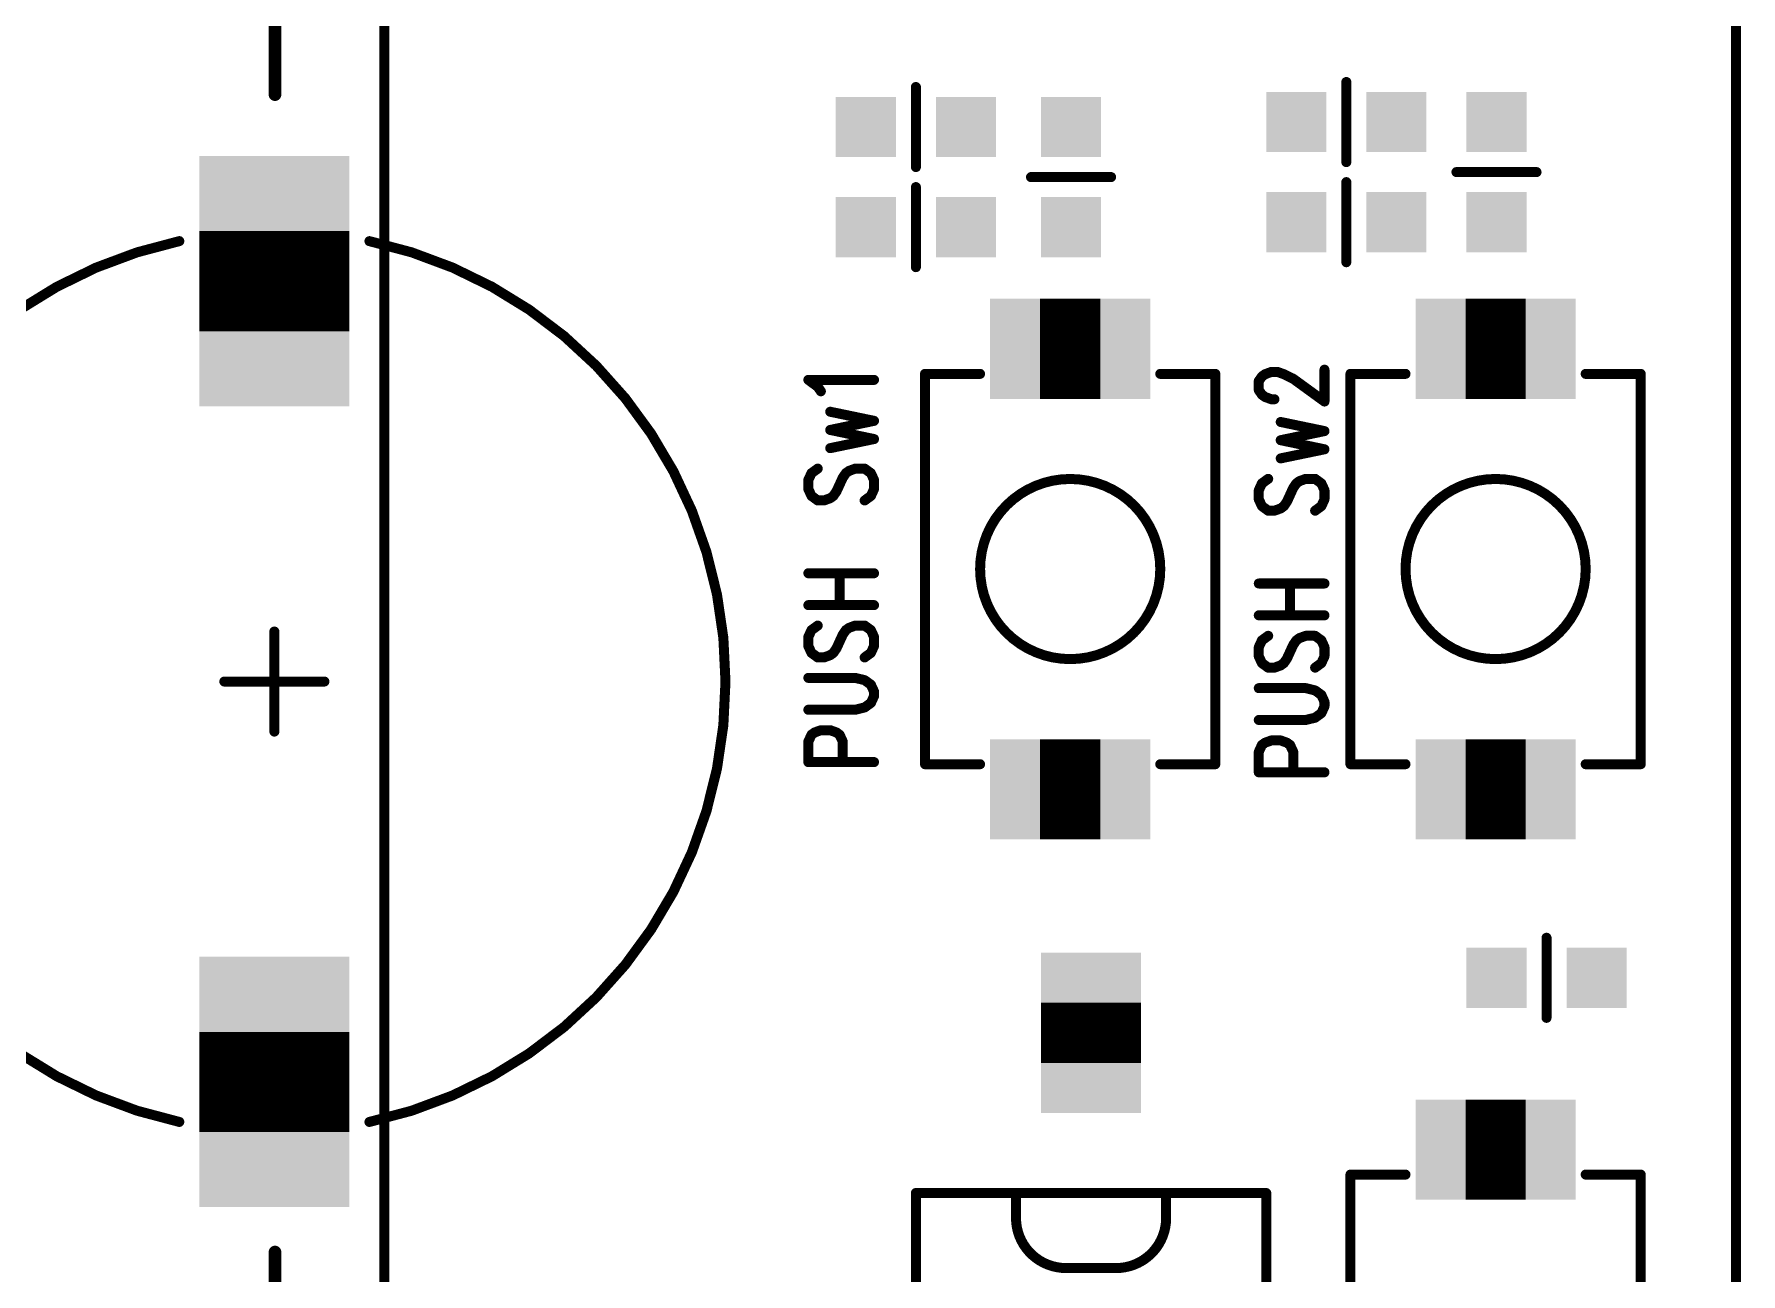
# Model space of a CAD drawing. Extents: x 97 to 206, y 100 to 175.
# Drawn here: x 188 to 205.05, y 117.13 to 129.52 of the extents above; entities that cross this region are included whole.
import ezdxf

# ---------------------------------------------------------------- set-up
doc = ezdxf.new("R2010")
doc.units = 0
doc.layers.get('0').update_dxf_attribs({"linetype": 'CONTINUOUS'})
doc.layers.add('MASK-TOP_PHO', color=10, linetype='CONTINUOUS')
doc.layers.add('SILK-TOP_PHO', color=9, linetype='CONTINUOUS')

# ---------------------------------------------------------------- blocks, each defined once
blk = doc.blocks.new('ROUND_1')
at = {"const_width": 0.050038}
blk.add_lwpolyline([(-0.025018, 0, 1), (0.025018, 0, 1)], format="xyb", close=True, dxfattribs=at)
blk = doc.blocks.new('ROUND_2')
at = {"const_width": 0.0635}
blk.add_lwpolyline([(-0.03175, 0, 1), (0.03175, 0, 1)], format="xyb", close=True, dxfattribs=at)
blk = doc.blocks.new('SQUARE_191')
blk.add_solid([(0.299974, 0.299974), (0.299974, -0.299974), (-0.299974, 0.299974), (-0.299974, -0.299974)])
blk = doc.blocks.new('SQUARE_33')
blk.add_solid([(0.499998, 0.499998), (0.499998, -0.499998), (-0.499998, 0.499998), (-0.499998, -0.499998)])
blk = doc.blocks.new('SQUARE_41')
blk.add_solid([(0.750062, 0.750062), (0.750062, -0.750062), (-0.750062, 0.750062), (-0.750062, -0.750062)])

msp = doc.modelspace()

# ---------------------------------------------------------------- linework, layer by layer
at = {"layer": 'MASK-TOP_PHO'}
for points, const_width in [([(205.000098, 172.999908), (205.000098, 102.00005)], 0.100076), ([(190.399924, 127.54991), (190.399924, 126.549912)], 1.500124), ([(198.049896, 126.37389), (198.650098, 126.37389)], 0.999996), ([(202.300078, 126.37389), (202.900026, 126.37389)], 0.999996), ([(198.049896, 121.974102), (198.650098, 121.974102)], 0.999996), ([(202.300078, 121.974102), (202.900026, 121.974102)], 0.999996), ([(190.399924, 119.549926), (190.399924, 118.549928)], 1.500124), ([(198.558912, 119.239792), (198.558912, 119.839994)], 0.999996), ([(202.300078, 118.373906), (202.900026, 118.373906)], 0.999996)]:
    msp.add_lwpolyline(points, dxfattribs=dict(at, const_width=const_width))
at = {"layer": 'SILK-TOP_PHO'}
for points, const_width in [([(205.000098, 172.999908), (205.000098, 102.00005)], 0.100076), ([(191.499998, 162.500056), (191.499998, 114.249962)], 0.100076), ([(190.406274, 129.649982), (190.406274, 128.913636)], 0.127), ([(201.108818, 129.039874), (201.108818, 128.239774)], 0.100076), ([(196.808852, 128.989836), (196.808852, 128.18999)], 0.100076), ([(198.75881, 128.089914), (197.95871, 128.089914)], 0.100076), ([(201.108818, 127.239776), (201.108818, 128.039876)], 0.100076), ([(203.008738, 128.139952), (202.208892, 128.139952)], 0.100076), ([(196.808852, 127.189992), (196.808852, 127.989838)], 0.100076), ([(196.900038, 122.224038), (196.900038, 126.123954)], 0.100076), ([(196.900038, 126.123954), (197.449948, 126.123954)], 0.100076), ([(199.799956, 126.123954), (199.250046, 126.123954)], 0.100076), ([(199.799956, 124.173996), (199.799956, 126.123954)], 0.100076), ([(200.29678, 126.120398), (200.359264, 126.143258)], 0.100076), ([(200.359264, 126.143258), (200.421748, 126.143258)], 0.100076), ([(200.421748, 126.143258), (200.484486, 126.120398)], 0.100076), ([(200.890632, 125.847602), (200.890632, 126.165864)], 0.100076), ([(201.149966, 122.224038), (201.149966, 126.123954)], 0.100076), ([(201.149966, 126.123954), (201.699876, 126.123954)], 0.100076), ([(204.049884, 126.123954), (203.499974, 126.123954)], 0.100076), ([(204.049884, 124.173996), (204.049884, 126.123954)], 0.100076), ([(195.828158, 125.99543), (195.734432, 126.063756)], 0.100076), ([(195.734432, 126.063756), (196.390514, 126.063756)], 0.100076), ([(195.8594, 125.949964), (195.828158, 125.99543)], 0.100076), ([(200.234296, 126.052326), (200.265538, 126.097792)], 0.100076), ([(200.234296, 125.961394), (200.234296, 126.052326)], 0.100076), ([(200.265538, 125.915928), (200.234296, 125.961394)], 0.100076), ([(200.265538, 126.097792), (200.29678, 126.120398)], 0.100076), ([(200.484486, 126.120398), (200.578212, 126.074932)], 0.100076), ([(200.578212, 126.074932), (200.890632, 125.847602)], 0.100076), ([(200.29678, 125.893068), (200.265538, 125.915928)], 0.100076), ([(200.359264, 125.870462), (200.29678, 125.893068)], 0.100076), ([(200.390506, 125.870462), (200.359264, 125.870462)], 0.100076), ([(195.953126, 125.745494), (196.390514, 125.654562)], 0.100076), ([(195.953126, 125.56363), (196.390514, 125.654562)], 0.100076), ([(200.453244, 125.643132), (200.890632, 125.5522)], 0.100076), ([(195.953126, 125.56363), (196.390514, 125.472698)], 0.100076), ([(195.953126, 125.381766), (196.390514, 125.472698)], 0.100076), ([(200.453244, 125.461268), (200.890632, 125.5522)], 0.100076), ([(200.453244, 125.461268), (200.890632, 125.370336)], 0.100076), ([(200.453244, 125.279658), (200.890632, 125.370336)], 0.100076), ([(195.765674, 125.13183), (195.734432, 125.063758)], 0.100076), ([(195.828158, 125.177296), (195.765674, 125.13183)], 0.100076), ([(196.078094, 125.086364), (196.109336, 125.13183)], 0.100076), ([(196.109336, 125.13183), (196.140578, 125.154436)], 0.100076), ([(196.140578, 125.154436), (196.203062, 125.177296)], 0.100076), ([(196.203062, 125.177296), (196.296788, 125.177296)], 0.100076), ([(196.296788, 125.177296), (196.359272, 125.13183)], 0.100076), ([(196.359272, 125.13183), (196.390514, 125.063758)], 0.100076), ([(195.734432, 125.063758), (195.734432, 124.972826)], 0.100076), ([(195.734432, 124.972826), (195.765674, 124.9045)], 0.100076), ([(195.984368, 124.9045), (196.01561, 124.949966)], 0.100076), ([(196.01561, 124.949966), (196.078094, 125.086364)], 0.100076), ([(196.390514, 124.972826), (196.359272, 124.9045)], 0.100076), ([(196.390514, 125.063758), (196.390514, 124.972826)], 0.100076), ([(200.265538, 125.029468), (200.234296, 124.961396)], 0.100076), ([(200.234296, 124.961396), (200.234296, 124.870464)], 0.100076), ([(200.328022, 125.074934), (200.265538, 125.029468)], 0.100076), ([(200.515728, 124.847604), (200.578212, 124.984002)], 0.100076), ([(200.578212, 124.984002), (200.609454, 125.029468)], 0.100076), ([(200.609454, 125.029468), (200.640696, 125.052328)], 0.100076), ([(200.640696, 125.052328), (200.70318, 125.074934)], 0.100076), ([(200.70318, 125.074934), (200.796906, 125.074934)], 0.100076), ([(200.796906, 125.074934), (200.85939, 125.029468)], 0.100076), ([(200.85939, 125.029468), (200.890632, 124.961396)], 0.100076), ([(200.890632, 124.961396), (200.890632, 124.870464)], 0.100076), ([(195.765674, 124.9045), (195.828158, 124.859034)], 0.100076), ([(195.828158, 124.859034), (195.890642, 124.859034)], 0.100076), ([(195.890642, 124.859034), (195.953126, 124.881894)], 0.100076), ([(195.953126, 124.881894), (195.984368, 124.9045)], 0.100076), ([(196.359272, 124.9045), (196.296788, 124.859034)], 0.100076), ([(200.234296, 124.870464), (200.265538, 124.802392)], 0.100076), ([(200.265538, 124.802392), (200.328022, 124.756926)], 0.100076), ([(200.328022, 124.756926), (200.390506, 124.756926)], 0.100076), ([(200.390506, 124.756926), (200.453244, 124.779532)], 0.100076), ([(200.453244, 124.779532), (200.484486, 124.802392)], 0.100076), ([(200.484486, 124.802392), (200.515728, 124.847604)], 0.100076), ([(200.85939, 124.802392), (200.796906, 124.756926)], 0.100076), ([(200.890632, 124.870464), (200.85939, 124.802392)], 0.100076), ([(195.734432, 124.131832), (196.390514, 124.131832)], 0.100076), ([(196.046852, 123.81357), (196.046852, 124.131832)], 0.100076), ([(199.799956, 122.224038), (199.799956, 124.173996)], 0.100076), ([(204.049884, 122.224038), (204.049884, 124.173996)], 0.100076), ([(200.234296, 124.02947), (200.890632, 124.02947)], 0.100076), ([(200.54697, 123.711462), (200.54697, 124.02947)], 0.100076), ([(195.734432, 123.81357), (196.390514, 123.81357)], 0.100076), ([(195.765674, 123.563634), (195.734432, 123.495562)], 0.100076), ([(195.828158, 123.6091), (195.765674, 123.563634)], 0.100076), ([(196.078094, 123.518168), (196.109336, 123.563634)], 0.100076), ([(196.109336, 123.563634), (196.140578, 123.58624)], 0.100076), ([(196.140578, 123.58624), (196.203062, 123.6091)], 0.100076), ([(196.203062, 123.6091), (196.296788, 123.6091)], 0.100076), ([(196.296788, 123.6091), (196.359272, 123.563634)], 0.100076), ([(196.359272, 123.563634), (196.390514, 123.495562)], 0.100076), ([(200.234296, 123.711462), (200.890632, 123.711462)], 0.100076), ([(190.399924, 123.050046), (190.399924, 123.549918)], 0.100076), ([(195.734432, 123.495562), (195.734432, 123.40463)], 0.100076), ([(195.734432, 123.40463), (195.765674, 123.336304)], 0.100076), ([(196.01561, 123.38177), (196.078094, 123.518168)], 0.100076), ([(196.390514, 123.40463), (196.359272, 123.336304)], 0.100076), ([(196.390514, 123.495562), (196.390514, 123.40463)], 0.100076), ([(200.265538, 123.461272), (200.234296, 123.3932)], 0.100076), ([(200.234296, 123.3932), (200.234296, 123.302268)], 0.100076), ([(200.328022, 123.506738), (200.265538, 123.461272)], 0.100076), ([(200.515728, 123.279662), (200.578212, 123.415806)], 0.100076), ([(200.578212, 123.415806), (200.609454, 123.461272)], 0.100076), ([(200.609454, 123.461272), (200.640696, 123.484132)], 0.100076), ([(200.640696, 123.484132), (200.70318, 123.506738)], 0.100076), ([(200.70318, 123.506738), (200.796906, 123.506738)], 0.100076), ([(200.796906, 123.506738), (200.85939, 123.461272)], 0.100076), ([(200.85939, 123.461272), (200.890632, 123.3932)], 0.100076), ([(200.890632, 123.3932), (200.890632, 123.302268)], 0.100076), ([(195.765674, 123.336304), (195.828158, 123.290838)], 0.100076), ([(195.828158, 123.290838), (195.890642, 123.290838)], 0.100076), ([(195.890642, 123.290838), (195.953126, 123.313698)], 0.100076), ([(195.953126, 123.313698), (195.984368, 123.336304)], 0.100076), ([(195.984368, 123.336304), (196.01561, 123.38177)], 0.100076), ([(196.359272, 123.336304), (196.296788, 123.290838)], 0.100076), ([(200.234296, 123.302268), (200.265538, 123.234196)], 0.100076), ([(200.265538, 123.234196), (200.328022, 123.18873)], 0.100076), ([(200.453244, 123.211336), (200.484486, 123.234196)], 0.100076), ([(200.484486, 123.234196), (200.515728, 123.279662)], 0.100076), ([(200.85939, 123.234196), (200.796906, 123.18873)], 0.100076), ([(200.890632, 123.302268), (200.85939, 123.234196)], 0.100076), ([(196.203062, 123.086368), (195.734432, 123.086368)], 0.100076), ([(196.296788, 123.063762), (196.203062, 123.086368)], 0.100076), ([(196.359272, 123.018296), (196.296788, 123.063762)], 0.100076), ([(200.328022, 123.18873), (200.390506, 123.18873)], 0.100076), ([(200.390506, 123.18873), (200.453244, 123.211336)], 0.100076), ([(189.900052, 123.050046), (190.399924, 123.050046)], 0.100076), ([(190.90005, 123.050046), (190.399924, 123.050046)], 0.100076), ([(190.399924, 123.050046), (190.399924, 122.54992)], 0.100076), ([(196.390514, 122.94997), (196.359272, 123.018296)], 0.100076), ([(196.359272, 122.836432), (196.390514, 122.904504)], 0.100076), ([(196.390514, 122.904504), (196.390514, 122.94997)], 0.100076), ([(200.70318, 122.984006), (200.234296, 122.984006)], 0.100076), ([(200.796906, 122.9614), (200.70318, 122.984006)], 0.100076), ([(200.85939, 122.915934), (200.796906, 122.9614)], 0.100076), ([(200.890632, 122.847608), (200.85939, 122.915934)], 0.100076), ([(195.734432, 122.768106), (196.203062, 122.768106)], 0.100076), ([(196.203062, 122.768106), (196.296788, 122.790966)], 0.100076), ([(196.296788, 122.790966), (196.359272, 122.836432)], 0.100076), ([(200.796906, 122.688604), (200.85939, 122.73407)], 0.100076), ([(200.85939, 122.73407), (200.890632, 122.802396)], 0.100076), ([(200.890632, 122.802396), (200.890632, 122.847608)], 0.100076), ([(195.765674, 122.51817), (195.796916, 122.54103)], 0.100076), ([(195.796916, 122.54103), (195.8594, 122.563636)], 0.100076), ([(195.8594, 122.563636), (195.953126, 122.563636)], 0.100076), ([(195.953126, 122.563636), (196.01561, 122.54103)], 0.100076), ([(196.01561, 122.54103), (196.046852, 122.51817)], 0.100076), ([(200.234296, 122.665998), (200.70318, 122.665998)], 0.100076), ([(200.70318, 122.665998), (200.796906, 122.688604)], 0.100076), ([(195.734432, 122.450098), (195.765674, 122.51817)], 0.100076), ([(195.734432, 122.245374), (195.734432, 122.450098)], 0.100076), ([(196.046852, 122.51817), (196.078094, 122.450098)], 0.100076), ([(196.078094, 122.450098), (196.078094, 122.245374)], 0.100076), ([(200.234296, 122.347736), (200.265538, 122.415808)], 0.100076), ([(200.265538, 122.415808), (200.29678, 122.438668)], 0.100076), ([(200.29678, 122.438668), (200.359264, 122.461274)], 0.100076), ([(200.359264, 122.461274), (200.453244, 122.461274)], 0.100076), ([(200.453244, 122.461274), (200.515728, 122.438668)], 0.100076), ([(200.515728, 122.438668), (200.54697, 122.415808)], 0.100076), ([(200.54697, 122.415808), (200.578212, 122.347736)], 0.100076), ([(195.734432, 122.245374), (196.390514, 122.245374)], 0.100076), ([(197.449948, 122.224038), (196.900038, 122.224038)], 0.100076), ([(199.250046, 122.224038), (199.799956, 122.224038)], 0.100076), ([(200.234296, 122.143266), (200.234296, 122.347736)], 0.100076), ([(200.578212, 122.347736), (200.578212, 122.143266)], 0.100076), ([(201.699876, 122.224038), (201.149966, 122.224038)], 0.100076), ([(203.499974, 122.224038), (204.049884, 122.224038)], 0.100076), ([(200.234296, 122.143266), (200.890632, 122.143266)], 0.100076), ([(203.108814, 120.48998), (203.108814, 119.68988)], 0.100076), ([(201.149966, 114.224054), (201.149966, 118.12397)], 0.100076), ([(201.149966, 118.12397), (201.699876, 118.12397)], 0.100076), ([(204.049884, 118.12397), (203.499974, 118.12397)], 0.100076), ([(204.049884, 116.174012), (204.049884, 118.12397)], 0.100076), ([(196.808852, 114.939826), (196.808852, 117.93982)], 0.100076), ([(196.808852, 117.93982), (200.308718, 117.93982)], 0.100076), ([(197.80885, 117.93982), (197.80885, 117.689884)], 0.100076), ([(199.30872, 117.689884), (199.30872, 117.93982)], 0.100076), ([(200.308718, 117.93982), (200.308718, 111.939832)], 0.100076), ([(190.406274, 117.350032), (190.406274, 116.613686)], 0.127), ([(198.308722, 117.190012), (198.808848, 117.190012)], 0.100076)]:
    msp.add_lwpolyline(points, dxfattribs=dict(at, const_width=const_width))
at = {"layer": 'SILK-TOP_PHO', "const_width": 0.100076}
for points in [[(189.450218, 127.450088, 0.8083734), (189.450218, 118.650004)], [(191.349884, 118.650004, 0.8083278), (191.349884, 127.450088)], [(197.80885, 117.689884, 0.4142136), (198.308722, 117.190012)], [(198.808848, 117.190012, 0.4142136), (199.30872, 117.689884)]]:
    msp.add_lwpolyline(points, format="xyb", dxfattribs=at)
for points in [[(197.450202, 124.173996, 1), (199.250046, 124.173996, 1)], [(201.70013, 124.173996, 1), (203.499974, 124.173996, 1)]]:
    msp.add_lwpolyline(points, format="xyb", close=True, dxfattribs=at)

# ---------------------------------------------------------------- block references
at = {"layer": 'MASK-TOP_PHO'}
for name, p in [('SQUARE_191', (200.608692, 128.639824)), ('SQUARE_191', (201.60869, 128.639824)), ('SQUARE_191', (202.608688, 128.639824)), ('SQUARE_191', (196.308726, 128.589786)), ('SQUARE_191', (197.308724, 128.589786)), ('SQUARE_191', (198.35876, 128.589786)), ('SQUARE_41', (190.399924, 127.54991)), ('SQUARE_191', (196.308726, 127.589788)), ('SQUARE_191', (197.308724, 127.589788)), ('SQUARE_191', (198.35876, 127.589788)), ('SQUARE_191', (200.608692, 127.639826)), ('SQUARE_191', (201.60869, 127.639826)), ('SQUARE_191', (202.608688, 127.639826)), ('SQUARE_41', (190.399924, 126.549912)), ('SQUARE_33', (198.049896, 126.37389)), ('SQUARE_33', (198.650098, 126.37389)), ('SQUARE_33', (202.300078, 126.37389)), ('SQUARE_33', (202.900026, 126.37389)), ('SQUARE_33', (198.049896, 121.974102)), ('SQUARE_33', (198.650098, 121.974102)), ('SQUARE_33', (202.300078, 121.974102)), ('SQUARE_33', (202.900026, 121.974102)), ('SQUARE_191', (202.608688, 120.08993)), ('SQUARE_191', (203.608686, 120.08993)), ('SQUARE_41', (190.399924, 119.549926)), ('SQUARE_33', (198.558912, 119.839994)), ('SQUARE_33', (198.558912, 119.239792)), ('SQUARE_41', (190.399924, 118.549928)), ('SQUARE_33', (202.300078, 118.373906)), ('SQUARE_33', (202.900026, 118.373906))]:
    msp.add_blockref(name, p, dxfattribs=at)
at = {"layer": 'SILK-TOP_PHO'}
for name, p in [('ROUND_1', (201.108818, 129.039874)), ('ROUND_2', (190.406274, 128.913636)), ('ROUND_1', (196.808852, 128.989836)), ('ROUND_1', (196.808852, 128.18999)), ('ROUND_1', (201.108818, 128.239774)), ('ROUND_1', (197.95871, 128.089914)), ('ROUND_1', (198.75881, 128.089914)), ('ROUND_1', (201.108818, 128.039876)), ('ROUND_1', (202.208892, 128.139952)), ('ROUND_1', (203.008738, 128.139952)), ('ROUND_1', (196.808852, 127.989838)), ('ROUND_1', (189.450218, 127.450088)), ('ROUND_1', (191.349884, 127.450088)), ('ROUND_1', (196.808852, 127.189992)), ('ROUND_1', (201.108818, 127.239776)), ('ROUND_1', (196.900038, 126.123954)), ('ROUND_1', (197.449948, 126.123954)), ('ROUND_1', (199.250046, 126.123954)), ('ROUND_1', (199.799956, 126.123954)), ('ROUND_1', (200.359264, 126.143258)), ('ROUND_1', (200.421748, 126.143258)), ('ROUND_1', (200.421748, 126.143258)), ('ROUND_1', (200.890632, 126.165864)), ('ROUND_1', (201.149966, 126.123954)), ('ROUND_1', (201.699876, 126.123954)), ('ROUND_1', (203.499974, 126.123954)), ('ROUND_1', (204.049884, 126.123954)), ('ROUND_1', (195.734432, 126.063756)), ('ROUND_1', (195.828158, 125.99543)), ('ROUND_1', (195.8594, 125.949964)), ('ROUND_1', (196.390514, 126.063756)), ('ROUND_1', (200.234296, 126.052326)), ('ROUND_1', (200.234296, 125.961394)), ('ROUND_1', (200.265538, 126.097792)), ('ROUND_1', (200.29678, 126.120398)), ('ROUND_1', (200.484486, 126.120398)), ('ROUND_1', (200.578212, 126.074932)), ('ROUND_1', (200.265538, 125.915928)), ('ROUND_1', (200.29678, 125.893068)), ('ROUND_1', (200.359264, 125.870462)), ('ROUND_1', (200.390506, 125.870462)), ('ROUND_1', (200.890632, 125.847602)), ('ROUND_1', (195.953126, 125.745494)), ('ROUND_1', (196.390514, 125.654562)), ('ROUND_1', (196.390514, 125.654562)), ('ROUND_1', (200.453244, 125.643132)), ('ROUND_1', (195.953126, 125.56363)), ('ROUND_1', (195.953126, 125.56363)), ('ROUND_1', (196.390514, 125.472698)), ('ROUND_1', (196.390514, 125.472698)), ('ROUND_1', (200.453244, 125.461268)), ('ROUND_1', (200.453244, 125.461268)), ('ROUND_1', (200.890632, 125.5522)), ('ROUND_1', (200.890632, 125.5522)), ('ROUND_1', (195.953126, 125.381766)), ('ROUND_1', (200.453244, 125.279658)), ('ROUND_1', (200.890632, 125.370336)), ('ROUND_1', (200.890632, 125.370336)), ('ROUND_1', (195.765674, 125.13183)), ('ROUND_1', (195.828158, 125.177296)), ('ROUND_1', (196.109336, 125.13183)), ('ROUND_1', (196.140578, 125.154436)), ('ROUND_1', (196.203062, 125.177296)), ('ROUND_1', (196.296788, 125.177296)), ('ROUND_1', (196.359272, 125.13183)), ('ROUND_1', (195.734432, 125.063758)), ('ROUND_1', (195.734432, 124.972826)), ('ROUND_1', (196.01561, 124.949966)), ('ROUND_1', (196.078094, 125.086364)), ('ROUND_1', (196.390514, 125.063758)), ('ROUND_1', (196.390514, 124.972826)), ('ROUND_1', (200.234296, 124.961396)), ('ROUND_1', (200.265538, 125.029468)), ('ROUND_1', (200.328022, 125.074934)), ('ROUND_1', (200.578212, 124.984002)), ('ROUND_1', (200.609454, 125.029468)), ('ROUND_1', (200.640696, 125.052328)), ('ROUND_1', (200.70318, 125.074934)), ('ROUND_1', (200.796906, 125.074934)), ('ROUND_1', (200.85939, 125.029468)), ('ROUND_1', (200.890632, 124.961396)), ('ROUND_1', (195.765674, 124.9045)), ('ROUND_1', (195.828158, 124.859034)), ('ROUND_1', (195.890642, 124.859034)), ('ROUND_1', (195.953126, 124.881894)), ('ROUND_1', (195.984368, 124.9045)), ('ROUND_1', (196.296788, 124.859034)), ('ROUND_1', (196.359272, 124.9045)), ('ROUND_1', (200.234296, 124.870464)), ('ROUND_1', (200.265538, 124.802392)), ('ROUND_1', (200.328022, 124.756926)), ('ROUND_1', (200.390506, 124.756926)), ('ROUND_1', (200.453244, 124.779532)), ('ROUND_1', (200.484486, 124.802392)), ('ROUND_1', (200.515728, 124.847604)), ('ROUND_1', (200.796906, 124.756926)), ('ROUND_1', (200.85939, 124.802392)), ('ROUND_1', (200.890632, 124.870464)), ('ROUND_1', (195.734432, 124.131832)), ('ROUND_1', (196.046852, 124.131832)), ('ROUND_1', (196.390514, 124.131832)), ('ROUND_1', (199.799956, 124.173996)), ('ROUND_1', (204.049884, 124.173996)), ('ROUND_1', (200.234296, 124.02947)), ('ROUND_1', (200.54697, 124.02947)), ('ROUND_1', (200.890632, 124.02947)), ('ROUND_1', (195.734432, 123.81357)), ('ROUND_1', (196.046852, 123.81357)), ('ROUND_1', (196.390514, 123.81357)), ('ROUND_1', (195.765674, 123.563634)), ('ROUND_1', (195.828158, 123.6091)), ('ROUND_1', (196.109336, 123.563634)), ('ROUND_1', (196.140578, 123.58624)), ('ROUND_1', (196.203062, 123.6091)), ('ROUND_1', (196.296788, 123.6091)), ('ROUND_1', (196.359272, 123.563634)), ('ROUND_1', (200.234296, 123.711462)), ('ROUND_1', (200.54697, 123.711462)), ('ROUND_1', (200.890632, 123.711462)), ('ROUND_1', (190.399924, 123.549918)), ('ROUND_1', (195.734432, 123.495562)), ('ROUND_1', (195.734432, 123.40463)), ('ROUND_1', (196.078094, 123.518168)), ('ROUND_1', (196.390514, 123.495562)), ('ROUND_1', (196.390514, 123.40463)), ('ROUND_1', (200.234296, 123.3932)), ('ROUND_1', (200.265538, 123.461272)), ('ROUND_1', (200.328022, 123.506738)), ('ROUND_1', (200.578212, 123.415806)), ('ROUND_1', (200.609454, 123.461272)), ('ROUND_1', (200.640696, 123.484132)), ('ROUND_1', (200.70318, 123.506738)), ('ROUND_1', (200.796906, 123.506738)), ('ROUND_1', (200.85939, 123.461272)), ('ROUND_1', (200.890632, 123.3932)), ('ROUND_1', (195.765674, 123.336304)), ('ROUND_1', (195.828158, 123.290838)), ('ROUND_1', (195.890642, 123.290838)), ('ROUND_1', (195.953126, 123.313698)), ('ROUND_1', (195.984368, 123.336304)), ('ROUND_1', (196.01561, 123.38177)), ('ROUND_1', (196.296788, 123.290838)), ('ROUND_1', (196.359272, 123.336304)), ('ROUND_1', (200.234296, 123.302268)), ('ROUND_1', (200.265538, 123.234196)), ('ROUND_1', (200.484486, 123.234196)), ('ROUND_1', (200.515728, 123.279662)), ('ROUND_1', (200.85939, 123.234196)), ('ROUND_1', (200.890632, 123.302268)), ('ROUND_1', (195.734432, 123.086368)), ('ROUND_1', (196.203062, 123.086368)), ('ROUND_1', (196.296788, 123.063762)), ('ROUND_1', (200.328022, 123.18873)), ('ROUND_1', (200.390506, 123.18873)), ('ROUND_1', (200.453244, 123.211336)), ('ROUND_1', (200.796906, 123.18873)), ('ROUND_1', (189.900052, 123.050046)), ('ROUND_1', (190.399924, 123.050046)), ('ROUND_1', (190.399924, 123.050046)), ('ROUND_1', (190.90005, 123.050046)), ('ROUND_1', (196.359272, 123.018296)), ('ROUND_1', (196.390514, 122.94997)), ('ROUND_1', (196.390514, 122.904504)), ('ROUND_1', (200.234296, 122.984006)), ('ROUND_1', (200.70318, 122.984006)), ('ROUND_1', (200.796906, 122.9614)), ('ROUND_1', (200.85939, 122.915934)), ('ROUND_1', (195.734432, 122.768106)), ('ROUND_1', (196.203062, 122.768106)), ('ROUND_1', (196.296788, 122.790966)), ('ROUND_1', (196.359272, 122.836432)), ('ROUND_1', (200.85939, 122.73407)), ('ROUND_1', (200.890632, 122.847608)), ('ROUND_1', (200.890632, 122.802396)), ('ROUND_1', (190.399924, 122.54992)), ('ROUND_1', (195.796916, 122.54103)), ('ROUND_1', (195.8594, 122.563636)), ('ROUND_1', (195.953126, 122.563636)), ('ROUND_1', (196.01561, 122.54103)), ('ROUND_1', (200.234296, 122.665998)), ('ROUND_1', (200.70318, 122.665998)), ('ROUND_1', (200.796906, 122.688604)), ('ROUND_1', (195.734432, 122.450098)), ('ROUND_1', (195.765674, 122.51817)), ('ROUND_1', (196.046852, 122.51817)), ('ROUND_1', (196.078094, 122.450098)), ('ROUND_1', (200.265538, 122.415808)), ('ROUND_1', (200.29678, 122.438668)), ('ROUND_1', (200.359264, 122.461274)), ('ROUND_1', (200.453244, 122.461274)), ('ROUND_1', (200.515728, 122.438668)), ('ROUND_1', (200.54697, 122.415808)), ('ROUND_1', (195.734432, 122.245374)), ('ROUND_1', (195.734432, 122.245374)), ('ROUND_1', (196.078094, 122.245374)), ('ROUND_1', (196.390514, 122.245374)), ('ROUND_1', (196.900038, 122.224038)), ('ROUND_1', (197.449948, 122.224038)), ('ROUND_1', (199.250046, 122.224038)), ('ROUND_1', (199.799956, 122.224038)), ('ROUND_1', (200.234296, 122.347736)), ('ROUND_1', (200.578212, 122.347736)), ('ROUND_1', (201.149966, 122.224038)), ('ROUND_1', (201.699876, 122.224038)), ('ROUND_1', (203.499974, 122.224038)), ('ROUND_1', (204.049884, 122.224038)), ('ROUND_1', (200.234296, 122.143266)), ('ROUND_1', (200.234296, 122.143266)), ('ROUND_1', (200.578212, 122.143266)), ('ROUND_1', (200.890632, 122.143266)), ('ROUND_1', (203.108814, 120.48998)), ('ROUND_1', (203.108814, 119.68988)), ('ROUND_1', (189.450218, 118.650004)), ('ROUND_1', (191.349884, 118.650004)), ('ROUND_1', (201.149966, 118.12397)), ('ROUND_1', (201.699876, 118.12397)), ('ROUND_1', (203.499974, 118.12397)), ('ROUND_1', (204.049884, 118.12397)), ('ROUND_1', (196.808852, 117.93982)), ('ROUND_1', (197.80885, 117.93982)), ('ROUND_1', (199.30872, 117.93982)), ('ROUND_1', (200.308718, 117.93982)), ('ROUND_1', (197.80885, 117.689884)), ('ROUND_1', (197.80885, 117.689884)), ('ROUND_1', (199.30872, 117.689884)), ('ROUND_1', (199.30872, 117.689884)), ('ROUND_2', (190.406274, 117.350032)), ('ROUND_1', (198.308722, 117.190012)), ('ROUND_1', (198.308722, 117.190012)), ('ROUND_1', (198.808848, 117.190012)), ('ROUND_1', (198.808848, 117.190012))]:
    msp.add_blockref(name, p, dxfattribs=at)

doc.saveas('drawing.dxf')
